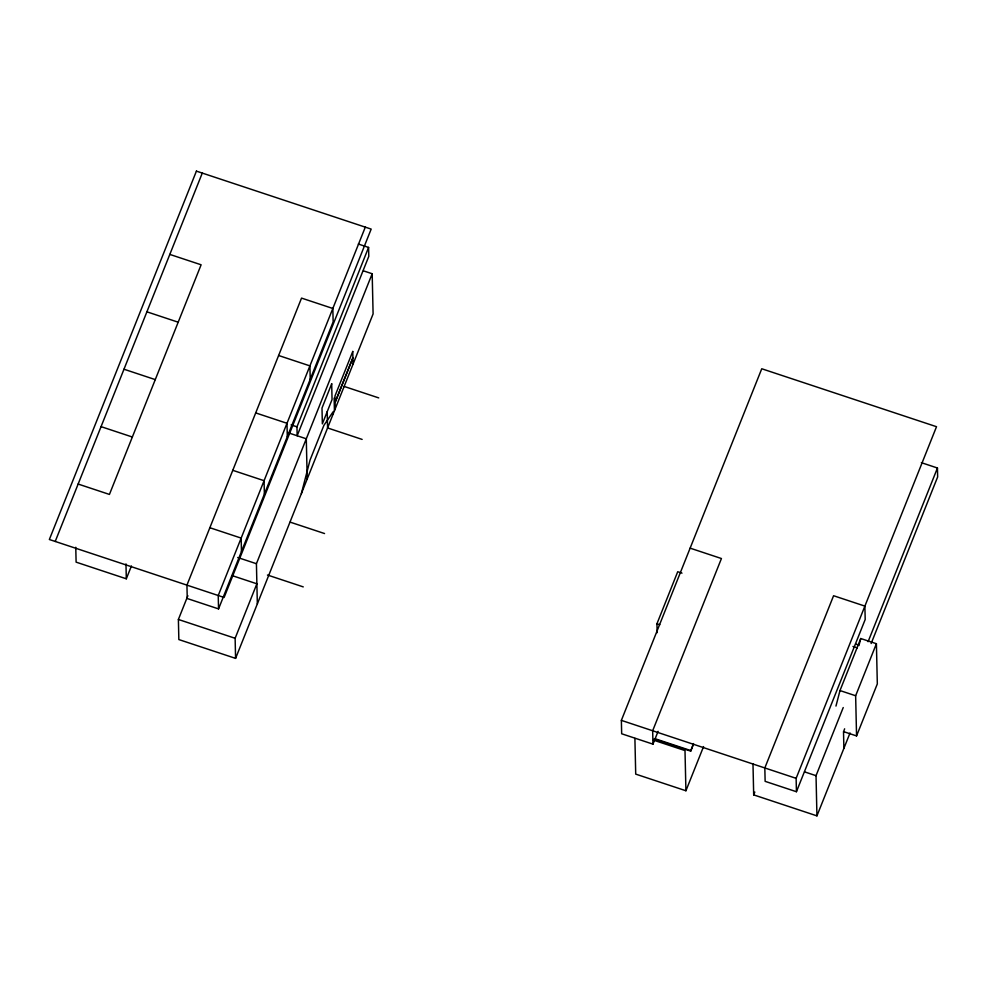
<?xml version="1.0" encoding="UTF-8"?>
<svg xmlns="http://www.w3.org/2000/svg" width="987" height="987" viewBox="0 0 987 987"><rect width="100%" height="100%" fill="white"/><g stroke="black" fill="none" stroke-linecap="round" stroke-linejoin="round"><path stroke-width="1.48" d="M835.964 706.087L839.986 690.555L860.763 638.527L876.407 643.721L877.32 683.905L856.556 735.932L843.638 731.651L844.625 728.801M858.937 645.597L860.763 638.527M55.223 541.456L202.286 173.083M75.765 547.267L76.11 562.146L126.311 578.801L131.431 565.97M363.438 270.845L372.185 273.744L373.098 313.928L235.585 658.378L178.844 639.564L178.388 619.466L187.875 595.716M365.301 227.146L218.238 595.519L218.546 608.905L187.246 598.529L186.938 585.131L301.541 298.099L332.841 308.475L333.137 321.873L218.546 608.905M368.583 247.429L368.793 256.361L297.161 435.76L296.964 426.828L368.583 247.429L358.343 244.036M257.336 603.896L256.423 563.713L372.185 273.744M235.585 658.378L235.128 638.281L256.879 583.798L232.142 575.606M657.157 632.692L656.947 623.759L677.724 571.732L681.992 573.151M658.095 731.342L652.975 744.149L621.674 733.773L621.366 720.374L761.754 368.756L936.515 426.705L796.127 778.336L796.435 791.722L765.135 781.346L764.826 767.948L833.583 595.729L864.883 606.104L865.192 619.503L796.435 791.722M654.159 738.992L690.703 751.119L693.479 743.556M690.703 751.119L693.491 744.124M634.9 738.399L635.714 774.116L685.916 790.76L703.558 746.579M850.041 732.946L816.94 815.867L753.686 794.88L754.821 792.043M868.091 641.71L937.453 468.011L921.364 462.669M816.94 815.867L816.027 775.683L843.231 707.543M871.139 643.524L937.65 476.931L937.453 468.011M856.556 735.932L855.643 695.749L876.407 643.721M169.813 254.412L201.114 264.787L109.434 494.425L78.133 484.049M146.903 311.818L178.203 322.206M278.618 355.505L309.918 365.881L310.214 379.279M344.155 386.435L378.712 397.897M690.135 548.155L721.435 558.531L652.666 730.762L652.975 744.149M362.13 439.412L327.573 427.951L327.203 411.69M123.98 369.224L155.28 379.613M255.695 412.911L286.995 423.287L287.303 436.686M291.116 424.891L296.964 426.828M287.599 432.59L306.291 438.783L307.204 478.966M855.581 644.005L858.505 644.98M852.965 646.46L857.271 647.891M101.056 426.643L132.357 437.019M232.772 470.318L264.072 480.694L264.38 494.092M656.947 623.759L659.797 624.709M839.986 690.555L855.643 695.749M290.178 522.148L324.55 533.548M209.861 527.724L241.161 538.1L241.457 551.499M237.731 557.519L256.423 563.713M267.452 575.014L303.256 586.895M804.528 771.859L816.027 775.683M621.366 720.374L796.127 778.336M655.602 738.918L690.69 750.552M653.443 740.114L685.003 750.576L685.916 790.76M178.388 619.466L235.128 638.281M843.515 731.601L843.885 748.343M752.982 763.63L753.686 794.88M353.05 364.154L352.902 357.911L335.111 402.474L335.259 408.717M334.137 398.106L334.42 410.802M333.112 414.084L333.063 411.863L323.896 425.348L310.054 460.041L301.356 493.623M125.978 563.91L126.311 578.801M196.413 171.133L49.35 539.507L224.111 597.456L371.174 229.095L196.413 171.133M331.694 383.77L321.996 408.063L322.354 423.842L332.051 399.55L331.694 383.77M352.754 351.458L334.963 396.009L335.111 402.252L352.902 357.701L352.754 351.458"/></g></svg>
